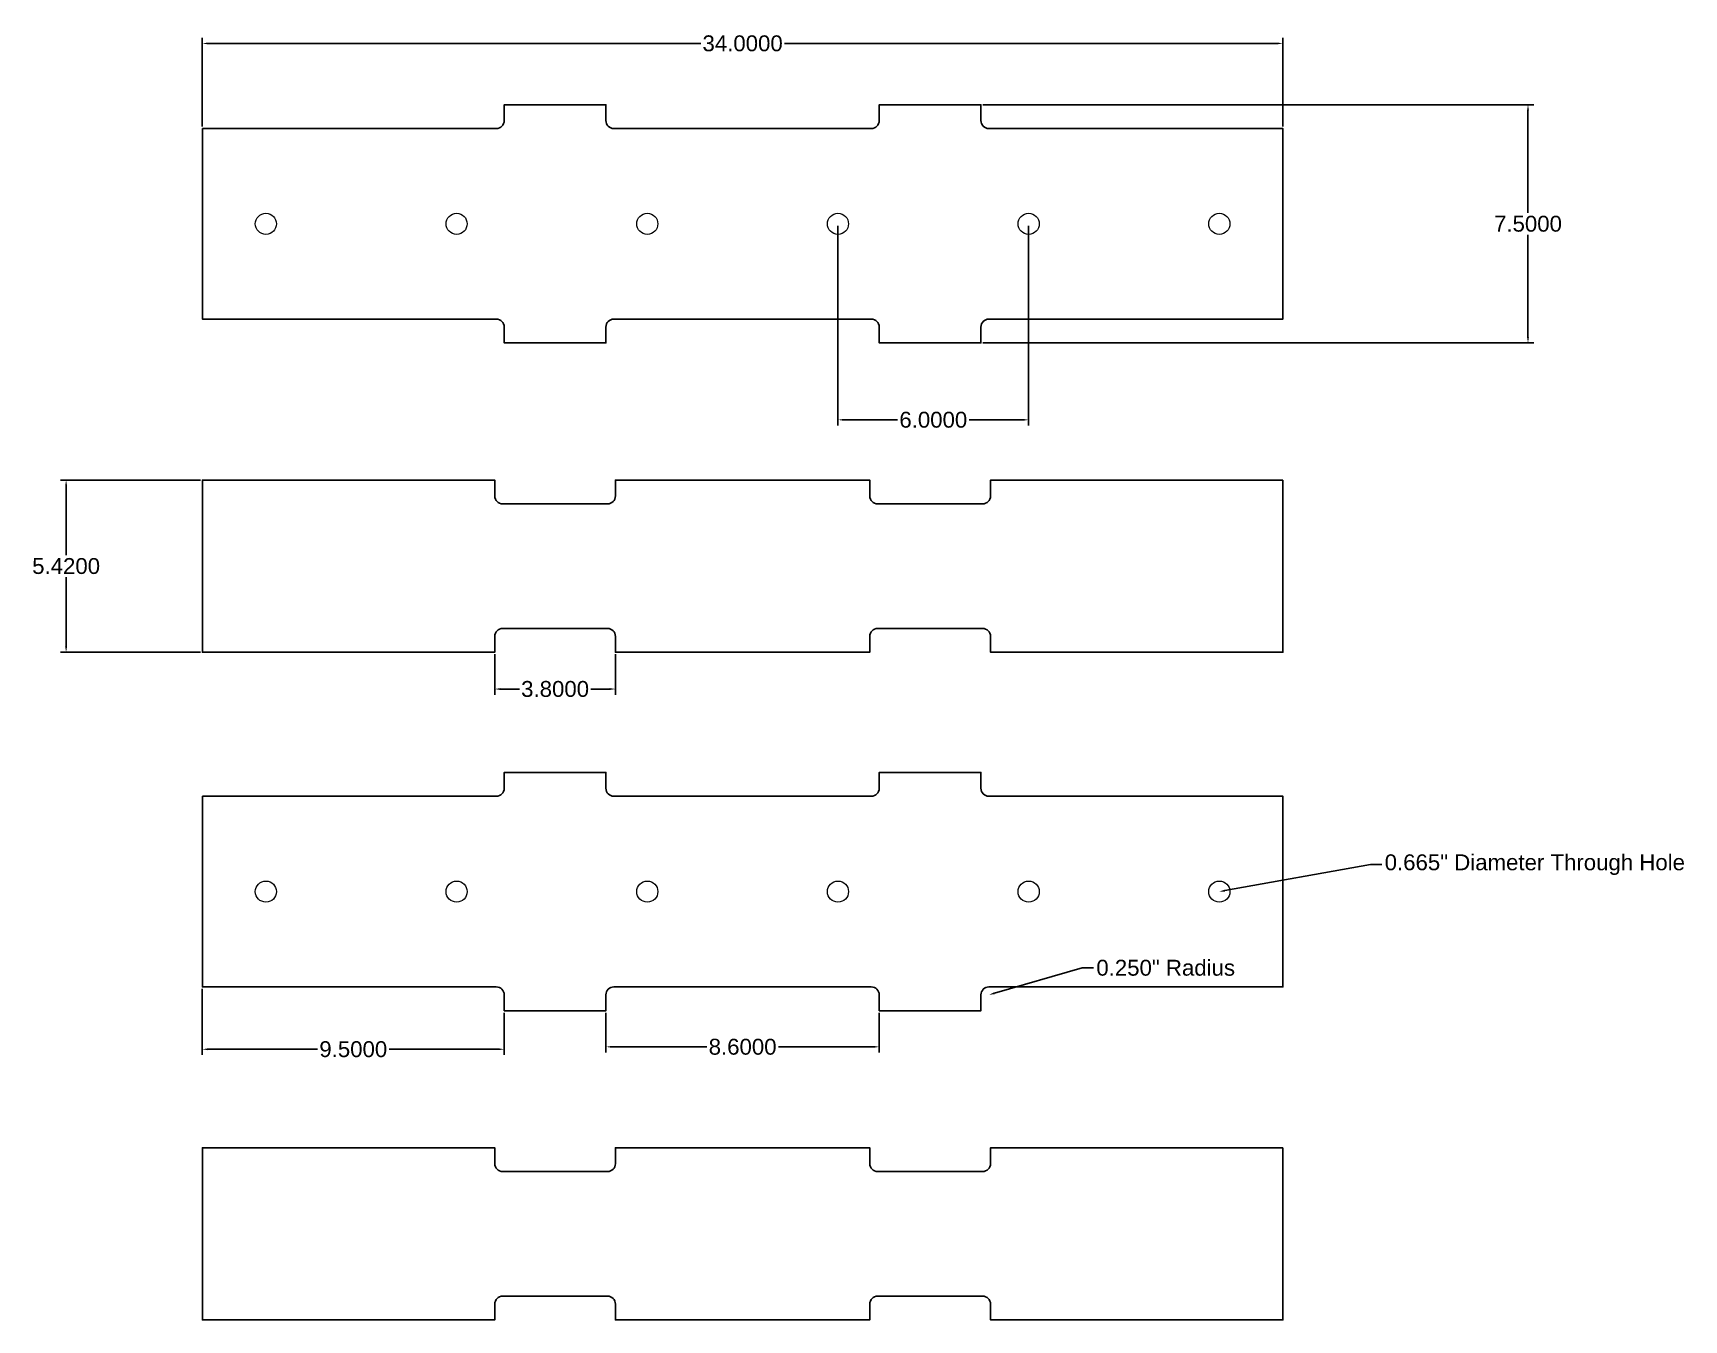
# Model space of a CAD drawing. Header units: inches. Extents: x -9.1 to 42.9, y -6.8 to 33.7.
import ezdxf
from ezdxf import colors
from ezdxf.entities.mleader import LeaderData, LeaderLine
from ezdxf.math import Vec2, Vec3

# ---------------------------------------------------------------- set-up
doc = ezdxf.new("R2010")
doc.units = ezdxf.units.IN
doc.header["$MEASUREMENT"] = 0
doc.layers.add('Annotation', color=7, linetype='Continuous')
doc.layers.add('Drilling', color=3, linetype='Continuous', lineweight=13)
doc.styles.get("Standard").update_dxf_attribs({"font": 'Arial.ttf'})
doc.dimstyles.get("Standard").update_dxf_attribs({"dimtxt": 0.5, "dimasz": 0.18, "dimexe": 0.18, "dimexo": 0.0625, "dimgap": 0.09, "dimtad": 0, "dimtih": 1, "dimtoh": 1, "dimdec": 4, "dimzin": 0, "dimdsep": 46, "dimtxsty": 'Standard', "dimcen": 0.09, "dimadec": 0, "dimazin": 0, "dimtfac": 1, "dimtdec": 4, "dimtofl": 0, "dimtmove": 0, "dimatfit": 3, "dimfxl": 1, "dimtolj": 1, "dimtzin": 0, "dimarcsym": 0})

# ---------------------------------------------------------------- blocks, each defined once
blk = doc.blocks.new('*D9')
at = {"layer": 'Annotation', "color": 0, "lineweight": -2, "transparency": 16777216}
for p, q in [((-3.733, 30.75), (-3.733, 33.545)), ((-3.553, 33.365), (11.949, 33.365)), ((30.087, 33.365), (14.585, 33.365)), ((30.267, 30.75), (30.267, 33.545))]:
    blk.add_line(p, q, dxfattribs=at)
at = {"layer": 'Annotation', "color": 0, "transparency": 16777216}
for points in [[(-3.553, 33.395), (-3.553, 33.335), (-3.733, 33.365)], [(30.087, 33.395), (30.087, 33.335), (30.267, 33.365)]]:
    blk.add_solid(points, dxfattribs=at)
at = {"layer": 'Defpoints', "color": 0, "transparency": 16777216}
for p in [(30.267, 33.365), (-3.733, 30.687), (30.267, 30.687)]:
    blk.add_point(p, dxfattribs=at)
at = {"layer": 'Annotation', "color": 0, "transparency": 16777216, "insert": (13.267, 33.365), "char_height": 0.5, "attachment_point": 5}
blk.add_mtext('\\A1;34.0000', dxfattribs=at)
blk = doc.blocks.new('*D10')
at = {"layer": 'Annotation', "color": 0, "lineweight": -2, "transparency": 16777216}
for p, q in [((20.83, 31.437), (38.159, 31.437)), ((37.979, 31.257), (37.979, 28.031)), ((37.979, 24.117), (37.979, 27.344)), ((20.83, 23.937), (38.159, 23.937))]:
    blk.add_line(p, q, dxfattribs=at)
at = {"layer": 'Annotation', "color": 0, "transparency": 16777216}
for points in [[(37.949, 31.257), (38.009, 31.257), (37.979, 31.437)], [(37.949, 24.117), (38.009, 24.117), (37.979, 23.937)]]:
    blk.add_solid(points, dxfattribs=at)
at = {"layer": 'Defpoints', "color": 0, "transparency": 16777216}
for p in [(20.767, 31.437), (37.979, 31.437), (20.767, 23.937)]:
    blk.add_point(p, dxfattribs=at)
at = {"layer": 'Annotation', "color": 0, "transparency": 16777216, "insert": (37.979, 27.687), "char_height": 0.5, "attachment_point": 5}
blk.add_mtext('\\A1;7.5000', dxfattribs=at)
blk = doc.blocks.new('*D11')
at = {"layer": 'Annotation', "color": 0, "lineweight": -2, "transparency": 16777216}
for p, q in [((16.267, 27.625), (16.267, 21.338)), ((22.267, 27.625), (22.267, 21.338)), ((16.447, 21.518), (18.137, 21.518)), ((22.087, 21.518), (20.397, 21.518))]:
    blk.add_line(p, q, dxfattribs=at)
at = {"layer": 'Annotation', "color": 0, "transparency": 16777216}
for points in [[(16.447, 21.548), (16.447, 21.488), (16.267, 21.518)], [(22.087, 21.548), (22.087, 21.488), (22.267, 21.518)]]:
    blk.add_solid(points, dxfattribs=at)
at = {"layer": 'Defpoints', "color": 0, "transparency": 16777216}
for p in [(16.267, 27.687), (22.267, 27.687), (16.267, 21.518)]:
    blk.add_point(p, dxfattribs=at)
at = {"layer": 'Annotation', "color": 0, "transparency": 16777216, "insert": (19.267, 21.518), "char_height": 0.5, "attachment_point": 5}
blk.add_mtext('\\A1;6.0000', dxfattribs=at)
blk = doc.blocks.new('*D12')
at = {"layer": 'Annotation', "color": 0, "lineweight": -2, "transparency": 16777216}
for p, q in [((-3.795, 19.623), (-8.199, 19.623)), ((-8.019, 19.443), (-8.019, 17.256)), ((-8.019, 14.383), (-8.019, 16.569)), ((-3.795, 14.203), (-8.199, 14.203))]:
    blk.add_line(p, q, dxfattribs=at)
at = {"layer": 'Annotation', "color": 0, "transparency": 16777216}
for points in [[(-8.049, 19.443), (-7.989, 19.443), (-8.019, 19.623)], [(-8.049, 14.383), (-7.989, 14.383), (-8.019, 14.203)]]:
    blk.add_solid(points, dxfattribs=at)
at = {"layer": 'Defpoints', "color": 0, "transparency": 16777216}
for p in [(-3.733, 19.623), (-8.019, 14.203), (-3.733, 14.203)]:
    blk.add_point(p, dxfattribs=at)
at = {"layer": 'Annotation', "color": 0, "transparency": 16777216, "insert": (-8.019, 16.913), "char_height": 0.5, "attachment_point": 5}
blk.add_mtext('\\A1;5.4200', dxfattribs=at)
blk = doc.blocks.new('*D13')
at = {"layer": 'Annotation', "color": 0, "lineweight": -2, "transparency": 16777216}
for p, q in [((5.467, 14.14), (5.467, 12.864)), ((9.267, 14.14), (9.267, 12.864)), ((5.647, 13.044), (6.244, 13.044)), ((9.087, 13.044), (8.491, 13.044))]:
    blk.add_line(p, q, dxfattribs=at)
at = {"layer": 'Annotation', "color": 0, "transparency": 16777216}
for points in [[(5.647, 13.074), (5.647, 13.014), (5.467, 13.044)], [(9.087, 13.074), (9.087, 13.014), (9.267, 13.044)]]:
    blk.add_solid(points, dxfattribs=at)
at = {"layer": 'Defpoints', "color": 0, "transparency": 16777216}
for p in [(5.467, 14.203), (9.267, 14.203), (9.267, 13.044)]:
    blk.add_point(p, dxfattribs=at)
at = {"layer": 'Annotation', "color": 0, "transparency": 16777216, "insert": (7.367, 13.044), "char_height": 0.5, "attachment_point": 5}
blk.add_mtext('\\A1;3.8000', dxfattribs=at)
blk = doc.blocks.new('*D14')
at = {"layer": 'Annotation', "color": 0, "lineweight": -2, "transparency": 16777216}
for p, q in [((-3.733, 3.606), (-3.733, 1.526)), ((5.767, 2.856), (5.767, 1.526)), ((-3.553, 1.706), (-0.106, 1.706)), ((5.587, 1.706), (2.141, 1.706))]:
    blk.add_line(p, q, dxfattribs=at)
at = {"layer": 'Annotation', "color": 0, "transparency": 16777216}
for points in [[(-3.553, 1.736), (-3.553, 1.676), (-3.733, 1.706)], [(5.587, 1.736), (5.587, 1.676), (5.767, 1.706)]]:
    blk.add_solid(points, dxfattribs=at)
at = {"layer": 'Defpoints', "color": 0, "transparency": 16777216}
for p in [(-3.733, 3.669), (5.767, 2.919), (5.767, 1.706)]:
    blk.add_point(p, dxfattribs=at)
at = {"layer": 'Annotation', "color": 0, "transparency": 16777216, "insert": (1.017, 1.706), "char_height": 0.5, "attachment_point": 5}
blk.add_mtext('\\A1;9.5000', dxfattribs=at)
blk = doc.blocks.new('*D15')
at = {"layer": 'Annotation', "color": 0, "lineweight": -2, "transparency": 16777216}
for p, q in [((8.967, 2.856), (8.967, 1.602)), ((17.567, 2.856), (17.567, 1.602)), ((9.147, 1.782), (12.144, 1.782)), ((17.387, 1.782), (14.391, 1.782))]:
    blk.add_line(p, q, dxfattribs=at)
at = {"layer": 'Annotation', "color": 0, "transparency": 16777216}
for points in [[(9.147, 1.812), (9.147, 1.752), (8.967, 1.782)], [(17.387, 1.812), (17.387, 1.752), (17.567, 1.782)]]:
    blk.add_solid(points, dxfattribs=at)
at = {"layer": 'Defpoints', "color": 0, "transparency": 16777216}
for p in [(8.967, 2.919), (17.567, 2.919), (17.567, 1.782)]:
    blk.add_point(p, dxfattribs=at)
at = {"layer": 'Annotation', "color": 0, "transparency": 16777216, "insert": (13.267, 1.782), "char_height": 0.5, "attachment_point": 5}
blk.add_mtext('\\A1;8.6000', dxfattribs=at)

msp = doc.modelspace()

# ---------------------------------------------------------------- linework, layer by layer
for points in [[(-3.73285, 30.68709), (5.51715, 30.68709, 0.41421356), (5.76715, 30.93709), (5.76715, 31.43709), (8.96715, 31.43709), (8.96715, 30.93709, 0.41421356), (9.21715, 30.68709), (17.31715, 30.68709, 0.41421356), (17.56715, 30.93709), (17.56715, 31.43709), (20.76715, 31.43709), (20.76715, 30.93709, 0.41421356), (21.01715, 30.68709), (30.26715, 30.68709), (30.26715, 24.68709), (21.01715, 24.68709, 0.41421356), (20.76715, 24.43709), (20.76715, 23.93709), (17.56715, 23.93709), (17.56715, 24.43709, 0.41421356), (17.31715, 24.68709), (9.21715, 24.68709, 0.41421356), (8.96715, 24.43709), (8.96715, 23.93709), (5.76715, 23.93709), (5.76715, 24.43709, 0.41421356), (5.51715, 24.68709), (-3.73285, 24.68709)], [(30.26715, 19.62282), (30.26715, 14.20282), (21.06715, 14.20282), (21.06715, 14.70282, 0.41421356), (20.81715, 14.95282), (17.51715, 14.95282, 0.41421356), (17.26715, 14.70282), (17.26715, 14.20282), (9.26715, 14.20282), (9.26715, 14.70282, 0.41421356), (9.01715, 14.95282), (5.71715, 14.95282, 0.41421356), (5.46715, 14.70282), (5.46715, 14.20282), (-3.73285, 14.20282), (-3.73285, 19.62282), (5.46715, 19.62282), (5.46715, 19.12282, 0.41421356), (5.71715, 18.87282), (9.01715, 18.87282, 0.41421356), (9.26715, 19.12282), (9.26715, 19.62282), (17.26715, 19.62282), (17.26715, 19.12282, 0.41421356), (17.51715, 18.87282), (20.81715, 18.87282, 0.41421356), (21.06715, 19.12282), (21.06715, 19.62282)], [(-3.73285, 9.66888), (5.51715, 9.66888, 0.41421356), (5.76715, 9.91888), (5.76715, 10.41888), (8.96715, 10.41888), (8.96715, 9.91888, 0.41421356), (9.21715, 9.66888), (17.31715, 9.66888, 0.41421356), (17.56715, 9.91888), (17.56715, 10.41888), (20.76715, 10.41888), (20.76715, 9.91888, 0.41421356), (21.01715, 9.66888), (30.26715, 9.66888), (30.26715, 3.66888), (21.01715, 3.66888, 0.41421356), (20.76715, 3.41888), (20.76715, 2.91888), (17.56715, 2.91888), (17.56715, 3.41888, 0.41421356), (17.31715, 3.66888), (9.21715, 3.66888, 0.41421356), (8.96715, 3.41888), (8.96715, 2.91888), (5.76715, 2.91888), (5.76715, 3.41888, 0.41421356), (5.51715, 3.66888), (-3.73285, 3.66888)], [(30.26715, -1.39539), (30.26715, -6.81539), (21.06715, -6.81539), (21.06715, -6.31539, 0.41421356), (20.81715, -6.06539), (17.51715, -6.06539, 0.41421356), (17.26715, -6.31539), (17.26715, -6.81539), (9.26715, -6.81539), (9.26715, -6.31539, 0.41421356), (9.01715, -6.06539), (5.71715, -6.06539, 0.41421356), (5.46715, -6.31539), (5.46715, -6.81539), (-3.73285, -6.81539), (-3.73285, -1.39539), (5.46715, -1.39539), (5.46715, -1.89539, 0.41421356), (5.71715, -2.14539), (9.01715, -2.14539, 0.41421356), (9.26715, -1.89539), (9.26715, -1.39539), (17.26715, -1.39539), (17.26715, -1.89539, 0.41421356), (17.51715, -2.14539), (20.81715, -2.14539, 0.41421356), (21.06715, -1.89539), (21.06715, -1.39539)]]:
    msp.add_lwpolyline(points, format="xyb", close=True)
at = {"layer": 'Drilling'}
for centre in [(-1.73285, 27.68709), (4.26715, 27.68709), (10.26715, 27.68709), (16.26715, 27.68709), (22.26715, 27.68709), (28.26715, 27.68709), (-1.73285, 6.66888), (4.26715, 6.66888), (10.26715, 6.66888), (16.26715, 6.66888), (22.26715, 6.66888), (28.26715, 6.66888)]:
    msp.add_circle(centre, 0.3325, dxfattribs=at)

# ---------------------------------------------------------------- dimensions: what is measured, and where the dimension line sits
at = {"layer": 'Annotation'}
for base, p1, p2, picture, middle in [((30.26715, 33.36474), (-3.73285, 30.68709), (30.26715, 30.68709), '*D9', (13.26715, 33.36474)), ((16.26715, 21.51849), (22.26715, 27.68709), (16.26715, 27.68709), '*D11', (19.26715, 21.51849)), ((9.26715, 13.04406), (5.46715, 14.20282), (9.26715, 14.20282), '*D13', (7.36715, 13.04406)), ((5.76715, 1.70628), (-3.73285, 3.66888), (5.76715, 2.91888), '*D14', (1.01715, 1.70628)), ((17.56715, 1.78225), (8.96715, 2.91888), (17.56715, 2.91888), '*D15', (13.26715, 1.78225))]:
    dim = msp.add_linear_dim(base=base, p1=p1, p2=p2, dimstyle='Standard', dxfattribs=at)
    dim.commit()
    dim.dimension.update_dxf_attribs({"geometry": picture, "text_midpoint": middle})
for base, p1, p2, picture, middle in [((37.97898, 31.43709), (20.76715, 23.93709), (20.76715, 31.43709), '*D10', (37.97898, 27.68709)), ((-8.01904, 14.20282), (-3.73285, 19.62282), (-3.73285, 14.20282), '*D12', (-8.01904, 16.91282))]:
    dim = msp.add_linear_dim(base=base, p1=p1, p2=p2, angle=90, dimstyle='Standard', dxfattribs=at)
    dim.commit()
    dim.dimension.update_dxf_attribs({"geometry": picture, "text_midpoint": middle})

# ---------------------------------------------------------------- leaders
ml = msp.add_multileader_mtext('Standard')
ml.set_content('0.665" Diameter Through Hole', color=256)
ml.set_leader_properties()
ml.build(insert=Vec2(0, 0))
ml.multileader.update_dxf_attribs({"dogleg_length": 0.36, "arrow_head_size": 0.18})
ctx = ml.context
ctx.base_point, ctx.char_height, ctx.arrow_head_size, ctx.landing_gap_size, ctx.plane_origin = Vec3(33.37944, 7.51876), 0.5, 0.18, 0.09, Vec3(28.26715, 6.66888)
notes = []
notes.append((ctx, [(0, (1, 1, 0), (33.01944, 7.51876), (1, 0), 0.36, [(0, [(28.26715, 6.66888)], 0, [])])]))
ctx.mtext.insert, ctx.mtext.flow_direction = Vec3(33.46944, 7.84038), 5
ml = msp.add_multileader_mtext('Standard')
ml.set_content('0.250" Radius ', color=256)
ml.set_leader_properties()
ml.build(insert=Vec2(0, 0))
ml.multileader.update_dxf_attribs({"dogleg_length": 0.36, "arrow_head_size": 0.18})
ctx = ml.context
ctx.base_point, ctx.char_height, ctx.arrow_head_size, ctx.landing_gap_size, ctx.plane_origin = Vec3(24.30701, 4.26876), 0.5, 0.18, 0.09, Vec3(21.01715, 3.41888)
notes.append((ctx, [(0, (1, 1, 0), (23.94701, 4.26876), (1, 0), 0.36, [(0, [(21.01715, 3.41888)], 0, [])])]))
ctx.mtext.insert, ctx.mtext.flow_direction = Vec3(24.39701, 4.52217), 5
for ctx, leaders in notes:
    for number, flags, end, landing, length, lines in leaders:
        leader = LeaderData()
        leader.index, (leader.has_last_leader_line, leader.has_dogleg_vector, leader.attachment_direction) = number, flags
        leader.last_leader_point, leader.dogleg_vector, leader.dogleg_length = Vec3(end), Vec3(landing), length
        for number, points, colour, breaks in lines:
            line = LeaderLine()
            line.index, line.vertices, line.color, line.breaks = number, Vec3.list(points), colors.encode_raw_color(colour), breaks
            leader.lines.append(line)
        ctx.leaders.append(leader)

doc.saveas('drawing.dxf')
